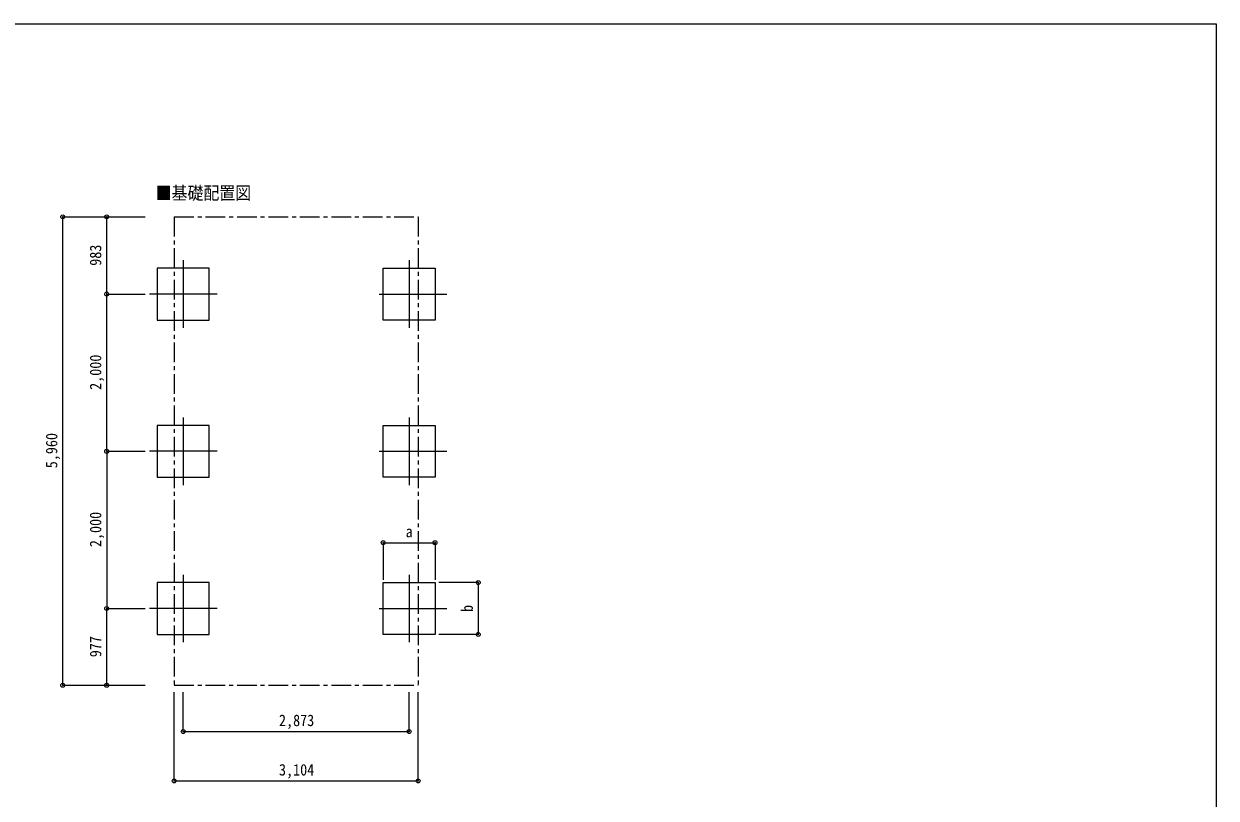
# Model space of a CAD drawing. Units: millimetres at full size, sheet at 1:50. Extents: x -14053 to 14053, y -9700 to 9700.
# Drawn here: x -1822 to 13347, y -151 to 9700 of the extents above; entities that cross this region are included whole.
import ezdxf
from ezdxf.enums import TextEntityAlignment as Align

# ---------------------------------------------------------------- set-up
doc = ezdxf.new("R2010")
doc.units = ezdxf.units.MM
doc.header["$LTSCALE"] = 50
doc.header["$PDMODE"] = 32
doc.header["$PDSIZE"] = 50
doc.linetypes.add('CHAIN1', pattern=[8, 5, -1, 1, -1])
doc.linetypes.add('DASHED1', pattern=[1.8, 1.2, -0.6])
for name, color, linetype, lineweight in [('0-F', 6, 'Continuous', 9), ('1-0', 5, 'DASHED1', 5), ('1-6', 6, 'Continuous', 9), ('F-0', 7, 'Continuous', 9)]:
    doc.layers.add(name, color=color, linetype=linetype, lineweight=lineweight)
doc.styles.add('ＭＳ ゴシック', font='')
doc.styles.get('ＭＳ ゴシック').set_extended_font_data('MS Gothic')

msp = doc.modelspace()

# ---------------------------------------------------------------- linework, layer by layer
at = {"layer": '0-F'}
for p, q in [((-1327.3, 1284.62), (-1327.3, 7244.64)), ((-767.94, 6261.67), (-767.94, 7244.64)), ((-767.94, 4261.67), (-767.94, 6261.67)), ((-767.94, 1284.62), (-767.94, 2261.67)), ((205.9, 696.34), (3078.9, 696.34)), ((90.4, 67.77), (3194.4, 67.77))]:
    msp.add_line(p, q, dxfattribs=at)
at = {"layer": '1-0', "color": 7, "linetype": 'CHAIN1', "lineweight": 9}
for p, q in [((90.4, 7244.64), (3194.4, 7244.64)), ((90.4, 7244.64), (90.4, 1284.62)), ((3194.4, 7244.64), (3194.4, 1284.62)), ((90.4, 1284.62), (3194.4, 1284.62))]:
    msp.add_line(p, q, dxfattribs=at)
at = {"layer": '1-0', "color": 4, "linetype": 'Continuous', "lineweight": 9}
for p, q in [((205.9, 6691.67), (205.9, 5831.67)), ((3078.9, 6691.67), (3078.9, 5831.67)), ((635.9, 6261.67), (-224.1, 6261.67)), ((2698.9, 6261.67), (3558.9, 6261.67)), ((205.9, 4691.67), (205.9, 3831.67)), ((3078.9, 4691.67), (3078.9, 3831.67)), ((635.9, 4261.67), (-224.1, 4261.67)), ((2698.9, 4261.67), (3558.9, 4261.67)), ((205.9, 2691.67), (205.9, 1831.67)), ((3078.9, 2691.67), (3078.9, 1831.67)), ((635.9, 2261.67), (-224.1, 2261.67)), ((2698.9, 2261.67), (3558.9, 2261.67))]:
    msp.add_line(p, q, dxfattribs=at)
for points in [[(535.9, 5931.67), (535.9, 6591.67), (-124.1, 6591.67), (-124.1, 5931.67)], [(2748.9, 5931.67), (2748.9, 6591.67), (3408.9, 6591.67), (3408.9, 5931.67)], [(535.9, 3931.67), (535.9, 4591.67), (-124.1, 4591.67), (-124.1, 3931.67)], [(2748.9, 3931.67), (2748.9, 4591.67), (3408.9, 4591.67), (3408.9, 3931.67)], [(535.9, 1931.67), (535.9, 2591.67), (-124.1, 2591.67), (-124.1, 1931.67)], [(2748.9, 1931.67), (2748.9, 2591.67), (3408.9, 2591.67), (3408.9, 1931.67)]]:
    msp.add_lwpolyline(points, close=True, dxfattribs=at)
at = {"layer": '1-6'}
for p, q in [((-1327.3, 7244.64), (-280.61, 7244.64)), ((-767.94, 7244.64), (-280.61, 7244.64)), ((-767.94, 6261.67), (-280.61, 6261.67)), ((-767.94, 4261.67), (-280.61, 4261.67)), ((-767.94, 4261.67), (-767.94, 2261.67)), ((2748.9, 3098.81), (2748.9, 2624.89)), ((2748.9, 3098.81), (3408.9, 3098.81)), ((3408.9, 3098.81), (3408.9, 2624.89)), ((3959.13, 2591.67), (3455.27, 2591.67)), ((3959.13, 2591.67), (3959.13, 1931.67)), ((-767.94, 2261.67), (-280.61, 2261.67)), ((3959.13, 1931.67), (3455.27, 1931.67)), ((-1327.3, 1284.62), (-280.61, 1284.62)), ((-767.94, 1284.62), (-280.61, 1284.62)), ((90.4, 67.77), (90.4, 1197.7)), ((205.9, 696.34), (205.9, 1197.7)), ((3078.9, 696.34), (3078.9, 1197.7)), ((3194.4, 67.77), (3194.4, 1197.7))]:
    msp.add_line(p, q, dxfattribs=at)
for p in [(-1327.3, 7244.64), (-767.94, 7244.64), (-767.94, 6261.67), (-767.94, 4261.67), (2748.9, 3098.81), (3408.9, 3098.81), (3959.13, 2591.67), (-767.94, 2261.67), (3959.13, 1931.67), (-1327.3, 1284.62), (-767.94, 1284.62), (205.9, 696.34), (3078.9, 696.34), (90.4, 67.77), (3194.4, 67.77)]:
    msp.add_point(p, dxfattribs=at)
at = {"layer": 'F-0', "color": 5, "lineweight": 5}
for p, q in [((-14053.43, 9700), (13346.57, 9700)), ((13346.57, 9700), (13346.57, -9700))]:
    msp.add_line(p, q, dxfattribs=at)

# ---------------------------------------------------------------- texts
at = {"layer": '1-0', "color": 7, "style": 'ＭＳ ゴシック', "width": 0.9}
msp.add_text('■基礎配置図', height=165, dxfattribs=at).set_placement((-145.97, 7415.52), align=Align.BOTTOM_LEFT)
at = {"layer": '1-6', "color": 7, "style": 'ＭＳ ゴシック', "width": 0.9}
for s, p in [('983', (-792.94, 6621.9)), ('2,000', (-792.94, 5042.92)), ('5,960', (-1352.3, 4045.88)), ('2,000', (-792.94, 3042.92)), ('b', (3934.13, 2217.92)), ('977', (-792.94, 1641.89))]:
    msp.add_text(s, height=146.6, rotation=90, dxfattribs=at).set_placement(p, align=Align.BOTTOM_LEFT)
for s, p in [('a', (3035.15, 3123.81)), ('2,873', (1423.65, 721.34)), ('3,104', (1423.65, 92.77))]:
    msp.add_text(s, height=146.6, dxfattribs=at).set_placement(p, align=Align.BOTTOM_LEFT)

doc.saveas('drawing.dxf')
